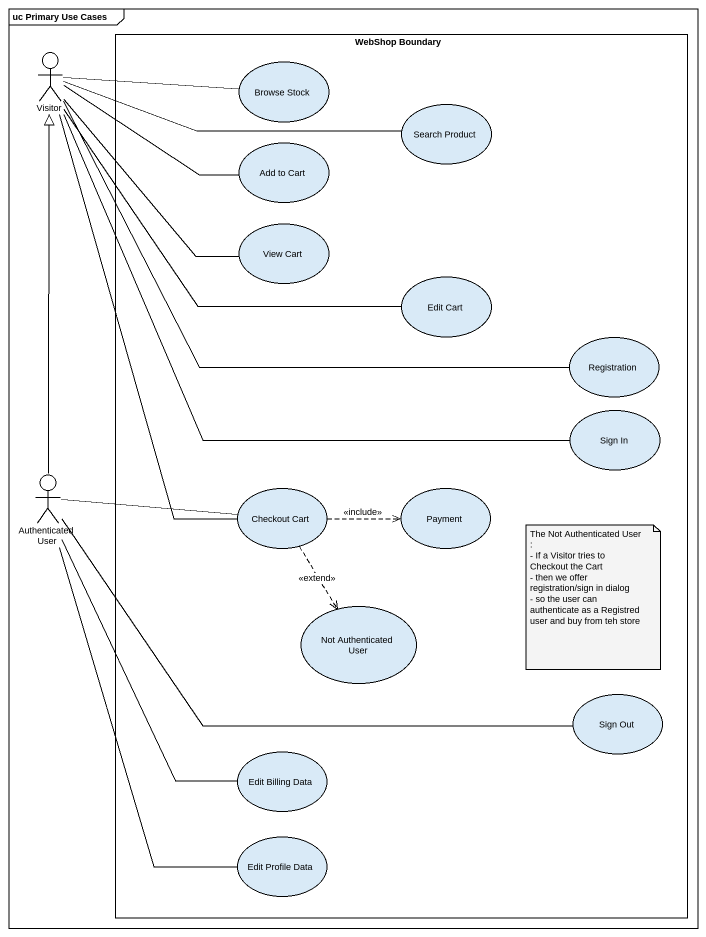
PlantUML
@startuml
mainframe uc Primary Use Cases
rectangle "WebShop Boundary" as WebShop_Boundary {
  usecase "Browse Stock" as Browse_Stock
  usecase "Search Product" as Search_Product
  usecase "Add to Cart" as Add_to_Cart
  usecase "View Cart" as View_Cart
  usecase "Edit Cart" as Edit_Cart
  usecase Registration
  usecase "Sign In" as Sign_In
  usecase "Checkout Cart" as Checkout_Cart
  usecase Payment
  usecase "Not Authenticated User" as Not_Authenticated_User
  usecase "Sign Out" as Sign_Out
  usecase "Edit Billing Data" as Edit_Billing_Data
  usecase "Edit Profile Data" as Edit_Profile_Data
}
actor Visitor
actor "Authenticated User" as Authenticated_User
Visitor -right- Browse_Stock
Visitor -right- Search_Product
Visitor -right- Add_to_Cart
Visitor -- View_Cart
Visitor -right- Edit_Cart
Visitor -right- Registration
Visitor -- Sign_In
Visitor -- Checkout_Cart
Authenticated_User -up-|> Visitor
Authenticated_User -right- Checkout_Cart
Authenticated_User -right- Sign_Out
Authenticated_User -- Edit_Billing_Data
Authenticated_User -- Edit_Profile_Data
Checkout_Cart .right.> Payment : <<include>>
Checkout_Cart ..> Not_Authenticated_User : <<extend>>
note as N1
  The Not Authenticated User :
  - If a Visitor tries to Checkout the Cart
  - then we offer registration/sign in dialog
  - so the user can authenticate as a Registred user and buy from teh store
end note
@enduml
